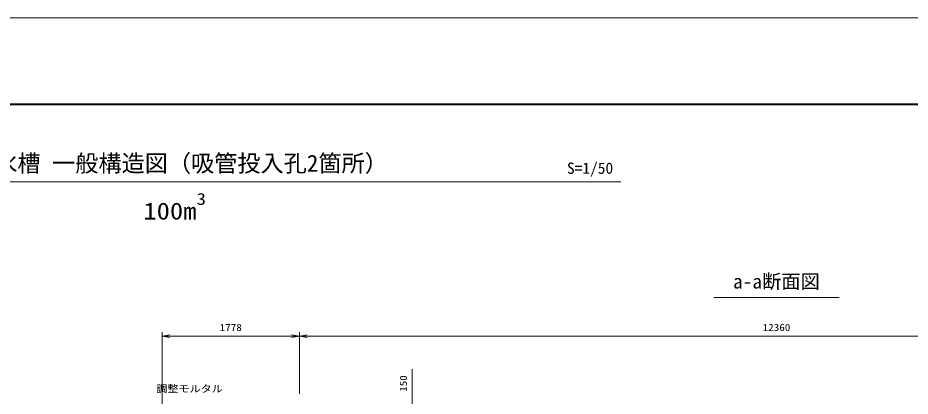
# Model space of a CAD drawing. Units: millimetres at full size. Extents: x 47000 to 89000, y 0 to 29700.
# Drawn here: x 64793 to 76350, y 24797 to 29700 of the extents above; entities that cross this region are included whole.
import ezdxf
from ezdxf.enums import TextEntityAlignment as Align

# ---------------------------------------------------------------- set-up
doc = ezdxf.new("R2010")
doc.units = ezdxf.units.MM
doc.header["$LTSCALE"] = 100
for name, color, linetype, lineweight in [('Defpoints_5', 5, 'Continuous', 13), ('図枠', 1, 'Continuous', 40), ('寸法', 6, 'Continuous', 13), ('文字', 2, 'Continuous', 13)]:
    doc.layers.add(name, color=color, linetype=linetype, lineweight=lineweight)
doc.styles.add('ＭＳ ゴシック', font='')
doc.styles.get('ＭＳ ゴシック').set_extended_font_data('MS Gothic')

# ---------------------------------------------------------------- blocks, each defined once
blk = doc.blocks.new('open_arrow')
at = {"color": 0, "linetype": 'Continuous', "lineweight": -2}
blk.add_lwpolyline([(7.5, 1.25), (0, 0), (7.5, -1.25)], dxfattribs=at)

msp = doc.modelspace()

# ---------------------------------------------------------------- linework, layer by layer
at = {"layer": 'Defpoints_5'}
msp.add_lwpolyline([(47000, 0), (89000, 0), (89000, 29700), (47000, 29700)], close=True, dxfattribs=at)
at = {"layer": '図枠'}
msp.add_lwpolyline([(48125, 1125), (87875, 1125), (87875, 28575), (48125, 28575)], close=True, dxfattribs=at)
at = {"layer": '寸法'}
for p, q in [((66662, 24625), (66662, 25625)), ((66662, 25575), (68439.5, 25575)), ((68439.5, 24825), (68439.5, 25625)), ((68439.5, 24825), (68439.5, 25625)), ((68439.5, 25575), (80799.5, 25575)), ((69899.5, 24225), (69899.5, 25145.8))]:
    msp.add_line(p, q, dxfattribs=at)
at = {"layer": '文字'}
for p, q in [((72604.2, 27575), (61688, 27575)), ((75432, 26075), (73807, 26075))]:
    msp.add_line(p, q, dxfattribs=at)

# ---------------------------------------------------------------- block references
at = {"layer": '寸法', "xscale": 13.3, "yscale": 13.3}
for p in [(66662, 25575), (68439.5, 25575)]:
    msp.add_blockref('open_arrow', p, dxfattribs=at)
at = {"layer": '寸法', "xscale": 13.3, "yscale": 13.3, "rotation": 180}
msp.add_blockref('open_arrow', (68439.5, 25575), dxfattribs=at)

# ---------------------------------------------------------------- texts
at = {"layer": '寸法', "style": 'ＭＳ ゴシック', "width": 1.15}
for s, p in [('1778', (67550.8, 25687.5)), ('12360', (74619.5, 25687.5))]:
    msp.add_text(s, height=91.64, dxfattribs=at).set_placement(p, align=Align.MIDDLE_CENTER)
msp.add_text('150', height=91.64, rotation=90, dxfattribs=at).set_placement((69787, 24960.4), align=Align.MIDDLE_CENTER)
msp.add_text('調整モルタル', height=91.64, dxfattribs=at).set_placement((67448.3, 24818.8), align=Align.BOTTOM_RIGHT)
at = {"layer": '文字', "style": 'ＭＳ ゴシック'}
msp.add_text('二次製品等耐震性貯水槽 一般構造図（吸管投入孔2箇所）', height=219.9, dxfattribs=at).set_placement((61788, 27925), align=Align.TOP_LEFT)
msp.add_text('S=1/50', height=146.6, dxfattribs=at).set_placement((72504.2, 27825), align=Align.TOP_RIGHT)
at = {"layer": '文字', "style": 'ＭＳ ゴシック', "width": 1.15}
for s, height, p in [('3', 154, (67108.8, 27229.9)), ('100m', 219.9, (66418.8, 27019.9))]:
    msp.add_text(s, height=height, dxfattribs=at).set_placement(p, align=Align.BOTTOM_LEFT)
at = {"layer": '文字', "style": 'ＭＳ ゴシック'}
msp.add_text('a-a断面図', height=183.3, dxfattribs=at).set_placement((74619.5, 26375), align=Align.TOP_CENTER)

doc.saveas('drawing.dxf')
